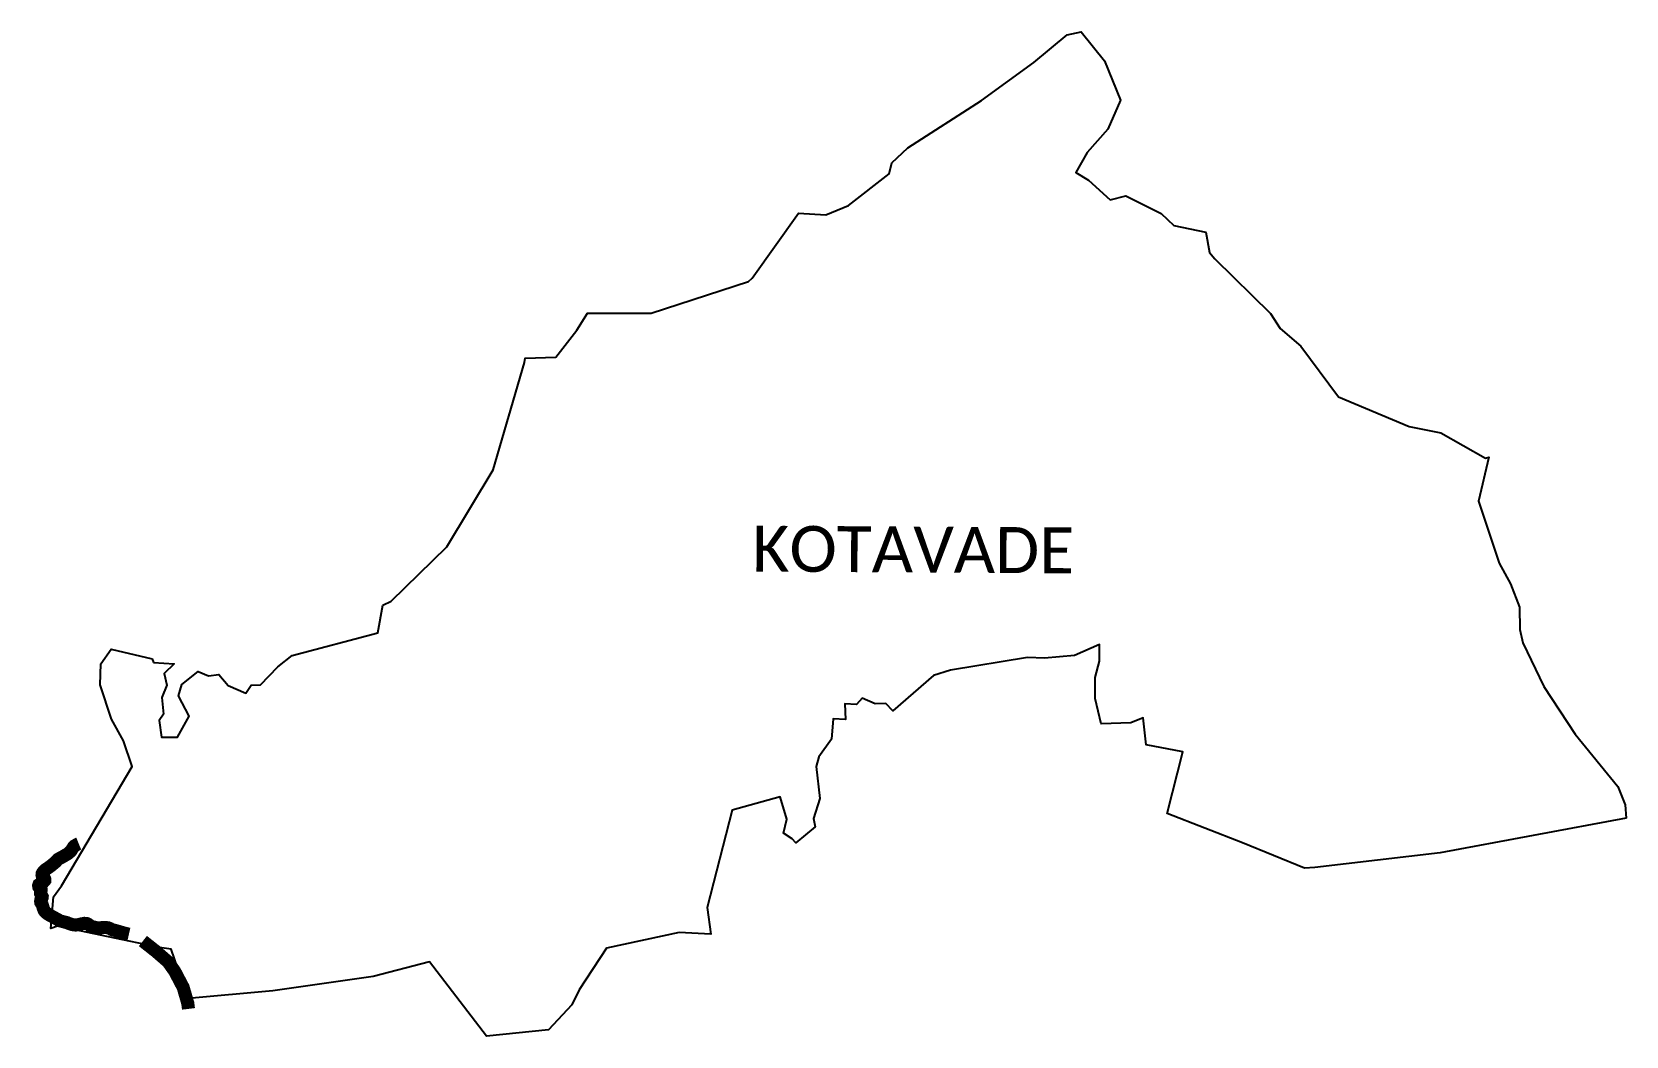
# Model space of a CAD drawing. Header units: metres. Extents: x 317320 to 323421, y 1888698 to 1892541.
import ezdxf

# ---------------------------------------------------------------- set-up
doc = ezdxf.new("R2010")
doc.units = ezdxf.units.M
for name, color, linetype in [('UNPROTECTED', 130, 'Continuous'), ('UNPROTECTED DUE TO CREEK', 150, 'Continuous'), ('village', 3, 'Continuous'), ('VILLAGE NAME', 250, 'Continuous')]:
    doc.layers.add(name, color=color, linetype=linetype)
doc.styles.get("Standard").update_dxf_attribs({"font": 'simplex.shx'})

msp = doc.modelspace()

# ---------------------------------------------------------------- linework, layer by layer
at = {"flags": 128}
msp.add_lwpolyline([(317780.5, 1890141.7), (317785.2, 1890127.4)], dxfattribs=at)
at = {"layer": 'UNPROTECTED', "const_width": 50, "flags": 128}
msp.add_lwpolyline([(317499.4, 1889435), (317496.2, 1889433.7), (317484.2, 1889426.8), (317478.7, 1889421.2), (317469, 1889405.9), (317456.8, 1889395.7), (317439.1, 1889385.3), (317420, 1889375), (317410.7, 1889364.7), (317392.5, 1889349.5), (317384.6, 1889343.8), (317371.2, 1889334.8), (317364.9, 1889328.2), (317361.5, 1889324.1), (317359.6, 1889320.7), (317359, 1889315.1), (317360.1, 1889309), (317363.3, 1889306.1), (317367.8, 1889302.7), (317369.3, 1889299.1), (317369.5, 1889294.1), (317364.6, 1889288.5), (317356.7, 1889283.7), (317347.2, 1889277.9), (317345.9, 1889274.4), (317346.6, 1889270), (317353.5, 1889262.2), (317355.3, 1889259.1), (317355, 1889254), (317353.4, 1889249.8), (317353.3, 1889244.1), (317357.4, 1889236), (317359.7, 1889231.8), (317359.3, 1889228.2), (317357.2, 1889222.9), (317354.6, 1889219.8), (317353.6, 1889214.7), (317354.2, 1889210), (317356.3, 1889206.6), (317359.7, 1889201.5), (317363.2, 1889189.3), (317367.4, 1889178.4), (317373.6, 1889171.3), (317383.6, 1889163.8), (317407.1, 1889151), (317429, 1889139.1), (317445.8, 1889134.8), (317454.9, 1889132.4), (317463.6, 1889128.8), (317473.4, 1889125.5), (317481.9, 1889123.9), (317488.2, 1889123.5), (317497.9, 1889124.8), (317511.1, 1889128.1), (317521.2, 1889129.9), (317529.8, 1889129.2), (317536.5, 1889126.1), (317543.3, 1889120.3), (317552.3, 1889116.8), (317563.7, 1889114.2), (317574.2, 1889112.2), (317581.8, 1889112.2), (317590.3, 1889114.2), (317598.6, 1889114.4), (317611.5, 1889112.9), (317620, 1889109.5), (317626.1, 1889106), (317636.7, 1889103.4), (317652.3, 1889099), (317677.1, 1889091.7), (317691.5, 1889088.4)], dxfattribs=at)
at = {"layer": 'UNPROTECTED DUE TO CREEK', "const_width": 50, "flags": 128}
msp.add_lwpolyline([(317744.9, 1889062.2), (317795.7, 1889022.2), (317841.6, 1888982.2), (317867, 1888946), (317899.2, 1888884.6), (317916.8, 1888824), (317919.4, 1888802.6)], dxfattribs=at)
at = {"layer": 'village', "color": 3, "true_color": 0x00ff00}
for points in [[(317785.2, 1890127.4, 0), (317864.6, 1890123.3, 0), (317826.8, 1890086, 0), (317836.1, 1890041.6, 0), (317817.5, 1889994.6, 0), (317824, 1889930.6, 0), (317807.2, 1889906.2, 0), (317815.6, 1889842.8, 0), (317877.8, 1889841.7, 0), (317922.5, 1889922, 0), (317881.8, 1890000.7, 0), (317894, 1890043.5, 0), (317956.4, 1890093.4, 0), (317995.8, 1890077, 0), (318035.5, 1890082.4, 0), (318071.7, 1890040, 0), (318138.5, 1890010.9, 0), (318159.8, 1890041.4, 0), (318195.5, 1890042.2, 0), (318261.7, 1890111.9, 0), (318316.4, 1890154.4, 0), (318643.7, 1890240.9, 0), (318663.2, 1890346.9, 0), (318695.1, 1890362.9, 0), (318908.4, 1890570, 0), (319084.9, 1890864.7, 0), (319205.1, 1891275.4, 0), (319207.6, 1891292.9, 0), (319325.1, 1891296.4, 0), (319405.1, 1891399.1, 0), (319445.8, 1891464.4, 0), (319690.4, 1891465.1, 0), (320062.7, 1891585.5, 0), (320076.8, 1891598.2, 0), (320254.1, 1891847.2, 0), (320357.8, 1891840.9, 0), (320444.6, 1891876.4, 0), (320601.3, 1891997.7, 0), (320611.5, 1892040.2, 0), (320672.4, 1892096.7, 0), (320954.1, 1892278.2, 0), (321154.4, 1892423.7, 0), (321281.8, 1892530.1, 0), (321335.4, 1892540.8, 0), (321424.4, 1892430.6, 0), (321485.8, 1892279.4, 0), (321437.4, 1892169, 0), (321358.9, 1892079.6, 0), (321315, 1892002.5, 0), (321363, 1891974, 0), (321446.7, 1891898, 0), (321507, 1891913.6, 0), (321642.2, 1891845.6, 0), (321689.5, 1891800, 0), (321812.6, 1891774.3, 0), (321826.8, 1891696.4, 0), (321846.6, 1891672.2, 0), (322060.1, 1891463.1, 0), (322096.9, 1891406.4, 0), (322175.8, 1891338, 0), (322320.5, 1891144, 0), (322591.1, 1891031.2, 0), (322712.4, 1891006.3, 0), (322883.2, 1890909.3, 0), (322895.5, 1890913.4, 0), (322856.6, 1890745.7, 0), (322935.6, 1890507.8, 0), (322978.2, 1890428.6, 0), (323012.9, 1890339.4, 0), (323013.9, 1890253.9, 0), (323026.3, 1890203.3, 0), (323105.8, 1890036.4, 0), (323225.5, 1889853.6, 0), (323389, 1889653.8, 0), (323417.7, 1889582.9, 0), (323420.9, 1889531.8, 0)], [(323420.9, 1889531.8, 0), (322709.7, 1889399.7, 0), (322230.2, 1889343.1, 0), (322190.7, 1889340.7, 0), (321953.5, 1889438.2, 0), (321664.1, 1889550.4, 0), (321724.4, 1889786, 0), (321584.2, 1889813.5, 0), (321573.2, 1889915.7, 0), (321525.3, 1889896.7, 0), (321412.3, 1889893, 0), (321388.6, 1889989.7, 0), (321389.6, 1890070.8, 0), (321406.3, 1890133.6, 0), (321406.3, 1890197, 0), (321309.8, 1890154.7, 0), (321194.6, 1890144.6, 0), (321130.4, 1890147.7, 0), (320835.1, 1890098.7, 0), (320769.9, 1890078.1, 0), (320614.8, 1889942.8, 0), (320587.4, 1889971, 0), (320546.9, 1889969.4, 0), (320498, 1889991.5, 0), (320475.6, 1889966.8, 0), (320431.5, 1889969.2, 0), (320434.2, 1889909.5, 0), (320386.1, 1889912.3, 0), (320380.4, 1889834.3, 0), (320331.1, 1889766.8, 0), (320322, 1889730.3, 0), (320335.6, 1889608.1, 0), (320311.6, 1889530.6, 0), (320317.6, 1889499.3, 0), (320244, 1889438.1, 0), (320229.6, 1889453.3, 0), (320196.9, 1889475.5, 0), (320209.4, 1889528.6, 0), (320183.7, 1889614.2, 0), (320000.1, 1889563.3, 0), (319903.7, 1889190.9, 0), (319917.8, 1889088.2, 0), (319797.2, 1889094.3, 0), (319518.9, 1889034.5, 0), (319414.1, 1888876.1, 0), (319387, 1888817.9, 0), (319297.5, 1888722.8, 0), (319060.4, 1888698.5, 0), (318841.3, 1888982.2, 0), (318626.4, 1888927.1, 0), (318241.8, 1888872, 0), (317918.1, 1888842, 0), (317852.7, 1889031, 0), (317809.1, 1889037, 0), (317418.6, 1889118.7, 0), (317392.9, 1889109.8, 0), (317402.4, 1889231.5, 0), (317433.7, 1889273.2, 0), (317704.1, 1889729.7, 0), (317670.5, 1889827.9, 0), (317625, 1889911.6, 0), (317581.1, 1890042, 0), (317583.7, 1890123.5, 0), (317623.9, 1890178.7, 0), (317780.5, 1890141.7, 0)]]:
    msp.add_polyline3d(points, dxfattribs=at)

# ---------------------------------------------------------------- texts
at = {"layer": 'VILLAGE NAME', "insert": (320077.4, 1890651.6), "char_height": 175.757, "attachment_point": 1, "rotation": 359.67619}
msp.add_mtext_dynamic_manual_height_columns('{\\fCalibri|b0|i0|c0|p34;KOTAVADE}', width=2071.906, gutter_width=878.8, heights=[0], dxfattribs=at)

doc.saveas('drawing.dxf')
